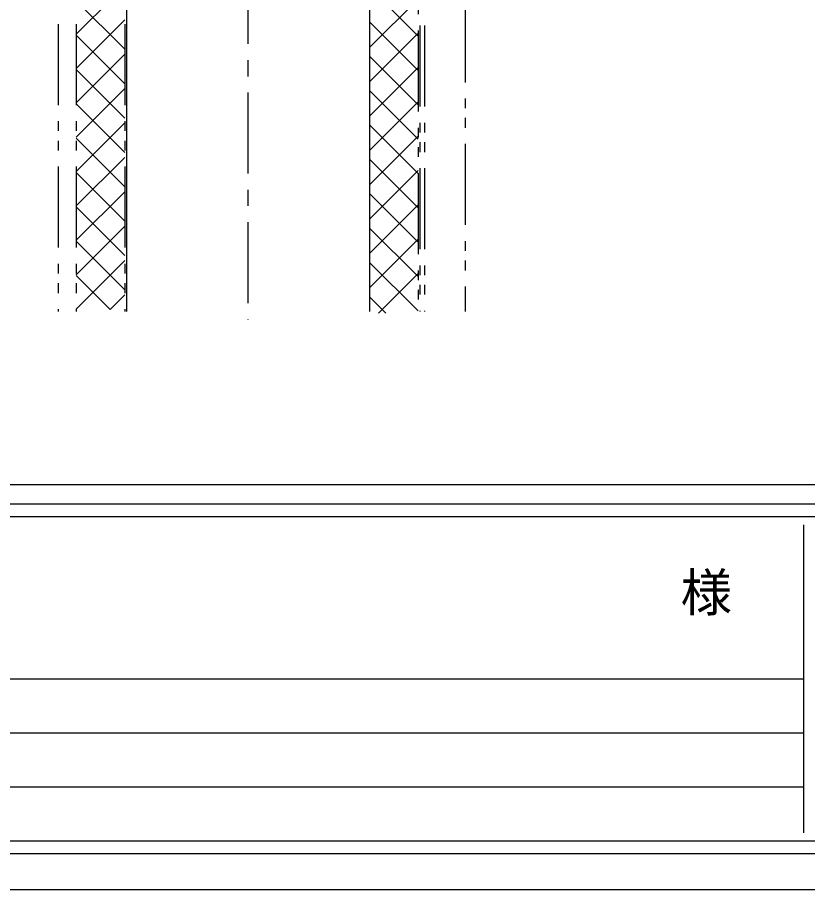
# Model space of a CAD drawing. Units: millimetres, scale not verified. Extents: x 3821 to 7821, y 4568 to 7368.
# Drawn here: x 4386 to 4873, y 4568 to 5106 of the extents above; entities that cross this region are included whole.
import ezdxf
from ezdxf.enums import TextEntityAlignment as Align

# ---------------------------------------------------------------- set-up
doc = ezdxf.new("R2010")
doc.units = ezdxf.units.MM
doc.header["$LTSCALE"] = 10
doc.linetypes.add('CHAIN1', pattern=[8, 5, -1, 1, -1])
doc.linetypes.add('DOUBLE_CHAIN1', pattern=[8.8, 5, -1, 0.6, -0.6, 0.6, -1])
doc.layers.add('0-0', color=7, linetype='Continuous')
doc.layers.add('5-0', color=7, linetype='DOUBLE_CHAIN1')
doc.styles.add('ＭＳ ゴシック', font='')
doc.styles.get('ＭＳ ゴシック').set_extended_font_data('MS Gothic')

msp = doc.modelspace()

# ---------------------------------------------------------------- linework, layer by layer
at = {"layer": '0-0'}
for p, q in [((3820.85, 4818.18), (7820.85, 4818.18)), ((4870.85, 4793.18), (4870.85, 4603.18)), ((3870.85, 4698.18), (4870.85, 4698.18)), ((3870.85, 4664.85), (4870.85, 4664.85)), ((3870.85, 4631.51), (4870.85, 4631.51))]:
    msp.add_line(p, q, dxfattribs=at)
at = {"layer": '0-0', "color": 3}
for p, q in [((3860.85, 4806.18), (7780.85, 4806.18)), ((7780.85, 4798.18), (3860.85, 4798.18)), ((3860.85, 4598.18), (7780.85, 4598.18)), ((7780.85, 4590.18), (3860.85, 4590.18))]:
    msp.add_line(p, q, dxfattribs=at)
at = {"layer": '0-0', "color": 2}
msp.add_line((3820.85, 4568.18), (7820.85, 4568.18), dxfattribs=at)
at = {"layer": '5-0', "linetype": 'CHAIN1'}
msp.add_line((4528.09, 5459.99), (4528.09, 4919.82), dxfattribs=at)
at = {"layer": '5-0'}
for p, q in [((4662.08, 5380.28), (4662.08, 4924.82)), ((4411.08, 5366.28), (4411.08, 4924.82)), ((4422.08, 5366.28), (4422.08, 4924.82)), ((4633.09, 5362.28), (4633.09, 4923.82)), ((4634.09, 5365.28), (4634.09, 4924.82)), ((4637.09, 5365.28), (4637.09, 4924.82)), ((4422.08, 5096), (4452.08, 5126)), ((4603.09, 5124.79), (4633.09, 5094.79)), ((4603.09, 5087.87), (4633.09, 5117.87)), ((4422.08, 5116.66), (4452.08, 5086.66)), ((4422.08, 5074.8), (4452.08, 5104.8)), ((4603.09, 5103.59), (4633.09, 5073.59)), ((4603.09, 5066.67), (4633.09, 5096.67)), ((4422.08, 5095.46), (4452.08, 5065.46)), ((4422.08, 5053.6), (4452.08, 5083.6)), ((4603.09, 5082.39), (4633.09, 5052.39)), ((4603.09, 5045.47), (4633.09, 5075.47)), ((4422.08, 5074.26), (4452.08, 5044.26)), ((4422.08, 5032.4), (4452.08, 5062.4)), ((4603.09, 5061.19), (4633.09, 5031.19)), ((4603.09, 5024.27), (4633.09, 5054.27)), ((4422.08, 5053.06), (4452.08, 5023.06)), ((4422.08, 5011.2), (4452.08, 5041.2)), ((4603.09, 5039.99), (4633.09, 5009.99)), ((4422.08, 5031.86), (4452.08, 5001.86)), ((4603.09, 5003.07), (4633.09, 5033.07)), ((4422.08, 4990), (4452.08, 5020)), ((4603.09, 5018.79), (4633.09, 4988.79)), ((4422.08, 5010.66), (4452.08, 4980.66)), ((4603.09, 4981.87), (4633.09, 5011.87)), ((4422.08, 4968.8), (4452.08, 4998.8)), ((4603.09, 4997.59), (4633.09, 4967.59)), ((4422.08, 4989.46), (4452.08, 4959.46)), ((4603.09, 4960.67), (4633.09, 4990.67)), ((4422.08, 4947.6), (4452.08, 4977.6)), ((4603.09, 4976.39), (4633.09, 4946.39)), ((4422.08, 4968.26), (4452.08, 4938.26)), ((4603.09, 4939.47), (4633.09, 4969.47)), ((4422.08, 4926.4), (4452.08, 4956.4)), ((4603.09, 4955.19), (4633.09, 4925.19)), ((4608.63, 4923.82), (4633.09, 4948.27)), ((4603.09, 4933.99), (4613.25, 4923.82))]:
    msp.add_line(p, q, dxfattribs=at)
at = {"layer": '5-0', "linetype": 'Continuous'}
for p, q in [((4453.08, 5366.28), (4453.08, 4924.82)), ((4603.09, 5366.28), (4603.09, 4924.82))]:
    msp.add_line(p, q, dxfattribs=at)
at = {"layer": '5-0'}
for points in [[(4411.08, 5366.28), (4452.08, 5366.28), (4452.08, 4924.82)], [(4422.08, 4947.06), (4443.01, 4926.13), (4452.08, 4935.2)]]:
    msp.add_lwpolyline(points, dxfattribs=at)

# ---------------------------------------------------------------- texts
at = {"layer": '0-0', "style": 'ＭＳ ゴシック'}
msp.add_text('様', height=23.28, dxfattribs=at).set_placement((4794.98, 4732.89), align=Align.BOTTOM_LEFT)

doc.saveas('drawing.dxf')
